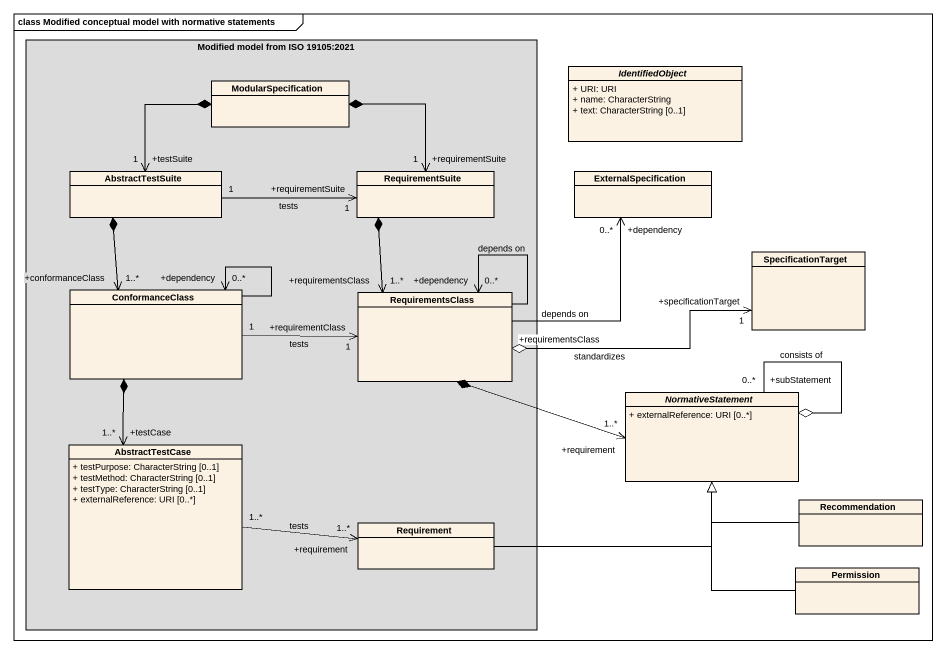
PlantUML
@startuml
mainframe class Modified conceptual model with normative statements
hide circle
hide empty members
skinparam classAttributeIconSize 0
rectangle "Modified model from ISO 19105:2021" as Modified_model_from_ISO #DCDCDC {
  class ModularSpecification
  class AbstractTestSuite
  class RequirementSuite
  class ConformanceClass
  class RequirementsClass
  class AbstractTestCase {
    + testPurpose: CharacterString [0..1]
    + testMethod: CharacterString [0..1]
    + testType: CharacterString [0..1]
    + externalReference: URI [0..*]
  }
  class Requirement
}
abstract class IdentifiedObject {
  + URI: URI
  + name: CharacterString
  + text: CharacterString [0..1]
}
class ExternalSpecification
class SpecificationTarget
abstract class NormativeStatement {
  + externalReference: URI [0..*]
}
class Recommendation
class Permission
AbstractTestSuite "+testSuite\n1" <-up-* ModularSpecification
AbstractTestSuite "1" -right-> "+requirementSuite\n1" RequirementSuite : tests
RequirementSuite "+requirementSuite\n1" <-up-* ModularSpecification
ConformanceClass "+conformanceClass\n1..*" <-up-* AbstractTestSuite
ConformanceClass --> "+dependency\n0..*" ConformanceClass
ConformanceClass "1" -right-> "+requirementClass\n1" RequirementsClass : tests
RequirementsClass "+requirementsClass\n1..*" <-up-* RequirementSuite
RequirementsClass -up-> "+dependency\n0..*" ExternalSpecification : depends on
RequirementsClass "+requirementsClass" o-right-> "+specificationTarget\n1" SpecificationTarget : standardizes
RequirementsClass --> "+dependency\n0..*" RequirementsClass : depends on
NormativeStatement "+requirement\n1..*" <-left-* RequirementsClass
NormativeStatement o-- "+subStatement\n0..*" NormativeStatement : consists of
AbstractTestCase "+testCase\n1..*" <-up-* ConformanceClass
AbstractTestCase "1..*" -right-> "+requirement\n1..*" Requirement : tests
Recommendation -left-|> NormativeStatement
Requirement -right-|> NormativeStatement
Permission -up-|> NormativeStatement
@enduml
